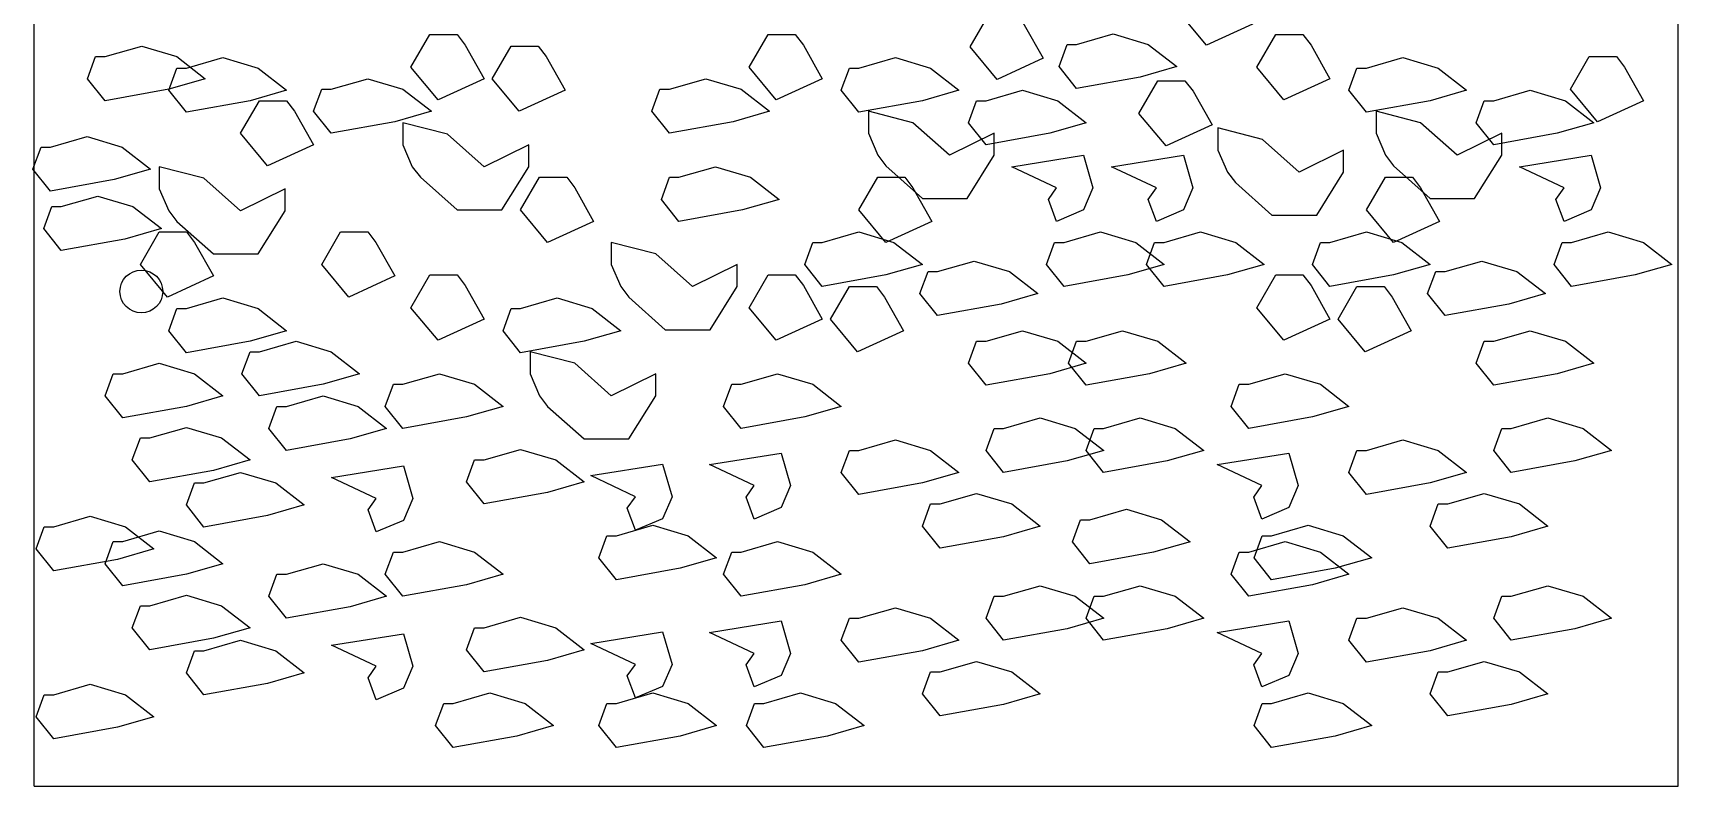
# Model space of a CAD drawing. Header units: metres. Extents: x 119974 to 120330, y -25692 to -25590.
# Drawn here: x 120041.974 to 120042.944, y -25686.235 to -25685.791 of the extents above; entities that cross this region are included whole.
import ezdxf

# ---------------------------------------------------------------- set-up
doc = ezdxf.new("R2010")
doc.units = ezdxf.units.M
doc.header["$MEASUREMENT"] = 0

# ---------------------------------------------------------------- blocks, each defined once
blk = doc.blocks.new('RWH1')
at = {"ltscale": 7}
for p, q in [((-1.3561, 0.5817), (-1.3561, 2.0817)), ((-0.3561, 0.5817), (-0.3561, 2.0817)), ((-1.3561, 0.5817), (-0.3561, 0.5817))]:
    blk.add_line(p, q, dxfattribs=at)
for points in [[(-0.6149, 1.0451), (-0.6429, 1.0323), (-0.6593, 1.0521), (-0.6478, 1.0719), (-0.6313, 1.0719), (-0.6264, 1.0655)], [(-0.7422, 1.0244), (-0.7702, 1.0115), (-0.7867, 1.0314), (-0.7752, 1.0512), (-0.7587, 1.0512), (-0.7538, 1.0448)], [(-1.2906, 1.0318), (-1.2692, 1.0254), (-1.2519, 1.012), (-1.2741, 1.0056), (-1.3128, 0.9986), (-1.3235, 1.012), (-1.3186, 1.0254), (-1.3128, 1.0254)], [(-1.2906, 1.0318), (-1.2692, 1.0254), (-1.2519, 1.012), (-1.2741, 1.0056), (-1.3128, 0.9986), (-1.3235, 1.012), (-1.3186, 1.0254), (-1.3128, 1.0254)], [(-1.0823, 1.012), (-1.1103, 0.9992), (-1.1268, 1.019), (-1.1153, 1.0388), (-1.0988, 1.0388), (-1.0939, 1.0324)], [(-1.0823, 1.012), (-1.1103, 0.9992), (-1.1268, 1.019), (-1.1153, 1.0388), (-1.0988, 1.0388), (-1.0939, 1.0324)], [(-1.033, 1.005), (-1.0609, 0.9922), (-1.0774, 1.012), (-1.0659, 1.0318), (-1.0494, 1.0318), (-1.0445, 1.0254)], [(-1.033, 1.005), (-1.0609, 0.9922), (-1.0774, 1.012), (-1.0659, 1.0318), (-1.0494, 1.0318), (-1.0445, 1.0254)], [(-0.8766, 1.012), (-0.9046, 0.9992), (-0.921, 1.019), (-0.9095, 1.0388), (-0.8931, 1.0388), (-0.8881, 1.0324)], [(-0.8766, 1.012), (-0.9046, 0.9992), (-0.921, 1.019), (-0.9095, 1.0388), (-0.8931, 1.0388), (-0.8881, 1.0324)], [(-0.6997, 1.0392), (-0.6783, 1.0328), (-0.661, 1.0194), (-0.6832, 1.013), (-0.7219, 1.006), (-0.7326, 1.0194), (-0.7277, 1.0328), (-0.7219, 1.0328)], [(-0.5678, 1.012), (-0.5958, 0.9992), (-0.6123, 1.019), (-0.6007, 1.0388), (-0.5843, 1.0388), (-0.5793, 1.0324)], [(-0.5678, 1.012), (-0.5958, 0.9992), (-0.6123, 1.019), (-0.6007, 1.0388), (-0.5843, 1.0388), (-0.5793, 1.0324)], [(-1.2412, 1.0248), (-1.2198, 1.0184), (-1.2025, 1.005), (-1.2247, 0.9986), (-1.2634, 0.9916), (-1.2741, 1.005), (-1.2692, 1.0184), (-1.2634, 1.0184)], [(-1.2412, 1.0248), (-1.2198, 1.0184), (-1.2025, 1.005), (-1.2247, 0.9986), (-1.2634, 0.9916), (-1.2741, 1.005), (-1.2692, 1.0184), (-1.2634, 1.0184)], [(-0.8321, 1.0248), (-0.8108, 1.0184), (-0.7935, 1.005), (-0.8157, 0.9986), (-0.8544, 0.9916), (-0.8651, 1.005), (-0.8601, 1.0184), (-0.8544, 1.0184)], [(-0.8321, 1.0248), (-0.8108, 1.0184), (-0.7935, 1.005), (-0.8157, 0.9986), (-0.8544, 0.9916), (-0.8651, 1.005), (-0.8601, 1.0184), (-0.8544, 1.0184)], [(-0.5234, 1.0248), (-0.502, 1.0184), (-0.4847, 1.005), (-0.5069, 0.9986), (-0.5456, 0.9916), (-0.5563, 1.005), (-0.5514, 1.0184), (-0.5456, 1.0184)], [(-0.5234, 1.0248), (-0.502, 1.0184), (-0.4847, 1.005), (-0.5069, 0.9986), (-0.5456, 0.9916), (-0.5563, 1.005), (-0.5514, 1.0184), (-0.5456, 1.0184)], [(-0.3771, 0.9986), (-0.4051, 0.9858), (-0.4216, 1.0056), (-0.4101, 1.0254), (-0.3936, 1.0254), (-0.3887, 1.019)], [(-0.3771, 0.9986), (-0.4051, 0.9858), (-0.4216, 1.0056), (-0.4101, 1.0254), (-0.3936, 1.0254), (-0.3887, 1.019)], [(-1.1531, 1.012), (-1.1317, 1.0056), (-1.1144, 0.9922), (-1.1367, 0.9858), (-1.1753, 0.9788), (-1.186, 0.9922), (-1.1811, 1.0056), (-1.1753, 1.0056)], [(-1.1531, 1.012), (-1.1317, 1.0056), (-1.1144, 0.9922), (-1.1367, 0.9858), (-1.1753, 0.9788), (-1.186, 0.9922), (-1.1811, 1.0056), (-1.1753, 1.0056)], [(-0.9474, 1.012), (-0.926, 1.0056), (-0.9087, 0.9922), (-0.9309, 0.9858), (-0.9696, 0.9788), (-0.9803, 0.9922), (-0.9754, 1.0056), (-0.9696, 1.0056)], [(-0.9474, 1.012), (-0.926, 1.0056), (-0.9087, 0.9922), (-0.9309, 0.9858), (-0.9696, 0.9788), (-0.9803, 0.9922), (-0.9754, 1.0056), (-0.9696, 1.0056)], [(-0.7548, 1.005), (-0.7334, 0.9986), (-0.7161, 0.9852), (-0.7383, 0.9788), (-0.777, 0.9718), (-0.7877, 0.9852), (-0.7828, 0.9986), (-0.777, 0.9986)], [(-0.7548, 1.005), (-0.7334, 0.9986), (-0.7161, 0.9852), (-0.7383, 0.9788), (-0.777, 0.9718), (-0.7877, 0.9852), (-0.7828, 0.9986), (-0.777, 0.9986)], [(-0.6395, 0.9839), (-0.6675, 0.9711), (-0.684, 0.9909), (-0.6725, 1.0107), (-0.656, 1.0107), (-0.6511, 1.0043)], [(-0.446, 1.005), (-0.4246, 0.9986), (-0.4073, 0.9852), (-0.4296, 0.9788), (-0.4682, 0.9718), (-0.4789, 0.9852), (-0.474, 0.9986), (-0.4682, 0.9986)], [(-0.446, 1.005), (-0.4246, 0.9986), (-0.4073, 0.9852), (-0.4296, 0.9788), (-0.4682, 0.9718), (-0.4789, 0.9852), (-0.474, 0.9986), (-0.4682, 0.9986)], [(-1.186, 0.9718), (-1.214, 0.959), (-1.2305, 0.9788), (-1.219, 0.9986), (-1.2025, 0.9986), (-1.1976, 0.9922)], [(-1.186, 0.9718), (-1.214, 0.959), (-1.2305, 0.9788), (-1.219, 0.9986), (-1.2025, 0.9986), (-1.1976, 0.9922)], [(-0.8379, 0.959), (-0.8157, 0.9392), (-0.7885, 0.9392), (-0.7721, 0.9654), (-0.7721, 0.9788), (-0.7992, 0.9654), (-0.8215, 0.9852), (-0.8486, 0.9922), (-0.8486, 0.9788), (-0.8428, 0.9654)], [(-0.8379, 0.959), (-0.8157, 0.9392), (-0.7885, 0.9392), (-0.7721, 0.9654), (-0.7721, 0.9788), (-0.7992, 0.9654), (-0.8215, 0.9852), (-0.8486, 0.9922), (-0.8486, 0.9788), (-0.8428, 0.9654)], [(-0.5291, 0.959), (-0.5069, 0.9392), (-0.4798, 0.9392), (-0.4633, 0.9654), (-0.4633, 0.9788), (-0.4905, 0.9654), (-0.5127, 0.9852), (-0.5398, 0.9922), (-0.5398, 0.9788), (-0.5341, 0.9654)], [(-0.5291, 0.959), (-0.5069, 0.9392), (-0.4798, 0.9392), (-0.4633, 0.9654), (-0.4633, 0.9788), (-0.4905, 0.9654), (-0.5127, 0.9852), (-0.5398, 0.9922), (-0.5398, 0.9788), (-0.5341, 0.9654)], [(-1.121, 0.952), (-1.0988, 0.9322), (-1.0716, 0.9322), (-1.0552, 0.9584), (-1.0552, 0.9718), (-1.0823, 0.9584), (-1.1046, 0.9782), (-1.1317, 0.9852), (-1.1317, 0.9718), (-1.126, 0.9584)], [(-1.121, 0.952), (-1.0988, 0.9322), (-1.0716, 0.9322), (-1.0552, 0.9584), (-1.0552, 0.9718), (-1.0823, 0.9584), (-1.1046, 0.9782), (-1.1317, 0.9852), (-1.1317, 0.9718), (-1.126, 0.9584)], [(-0.6253, 0.9488), (-0.6031, 0.9289), (-0.5759, 0.9289), (-0.5595, 0.9552), (-0.5595, 0.9686), (-0.5866, 0.9552), (-0.6088, 0.975), (-0.636, 0.982), (-0.636, 0.9686), (-0.6302, 0.9552)], [(-1.3238, 0.9768), (-1.3025, 0.9704), (-1.2852, 0.957), (-1.3074, 0.9506), (-1.3461, 0.9436), (-1.3568, 0.957), (-1.3518, 0.9704), (-1.3461, 0.9704)], [(-0.7342, 0.9252), (-0.7391, 0.9386), (-0.7342, 0.9456), (-0.7614, 0.9584), (-0.7178, 0.9654), (-0.712, 0.9456), (-0.7178, 0.9322)], [(-0.7342, 0.9252), (-0.7391, 0.9386), (-0.7342, 0.9456), (-0.7614, 0.9584), (-0.7178, 0.9654), (-0.712, 0.9456), (-0.7178, 0.9322)], [(-0.6734, 0.9252), (-0.6784, 0.9386), (-0.6734, 0.9456), (-0.7006, 0.9584), (-0.657, 0.9654), (-0.6512, 0.9456), (-0.657, 0.9322)], [(-0.6734, 0.9252), (-0.6784, 0.9386), (-0.6734, 0.9456), (-0.7006, 0.9584), (-0.657, 0.9654), (-0.6512, 0.9456), (-0.657, 0.9322)], [(-0.4254, 0.9252), (-0.4304, 0.9386), (-0.4254, 0.9456), (-0.4526, 0.9584), (-0.409, 0.9654), (-0.4032, 0.9456), (-0.409, 0.9322)], [(-0.4254, 0.9252), (-0.4304, 0.9386), (-0.4254, 0.9456), (-0.4526, 0.9584), (-0.409, 0.9654), (-0.4032, 0.9456), (-0.409, 0.9322)], [(-1.2692, 0.9252), (-1.2469, 0.9054), (-1.2198, 0.9054), (-1.2033, 0.9316), (-1.2033, 0.945), (-1.2305, 0.9316), (-1.2527, 0.9514), (-1.2799, 0.9584), (-1.2799, 0.945), (-1.2741, 0.9316)], [(-1.2692, 0.9252), (-1.2469, 0.9054), (-1.2198, 0.9054), (-1.2033, 0.9316), (-1.2033, 0.945), (-1.2305, 0.9316), (-1.2527, 0.9514), (-1.2799, 0.9584), (-1.2799, 0.945), (-1.2741, 0.9316)], [(-1.0157, 0.9252), (-1.0437, 0.9124), (-1.0601, 0.9322), (-1.0486, 0.952), (-1.0321, 0.952), (-1.0272, 0.9456)], [(-1.0157, 0.9252), (-1.0437, 0.9124), (-1.0601, 0.9322), (-1.0486, 0.952), (-1.0321, 0.952), (-1.0272, 0.9456)], [(-0.9416, 0.9584), (-0.9202, 0.952), (-0.9029, 0.9386), (-0.9251, 0.9322), (-0.9638, 0.9252), (-0.9745, 0.9386), (-0.9696, 0.952), (-0.9638, 0.952)], [(-0.9416, 0.9584), (-0.9202, 0.952), (-0.9029, 0.9386), (-0.9251, 0.9322), (-0.9638, 0.9252), (-0.9745, 0.9386), (-0.9696, 0.952), (-0.9638, 0.952)], [(-0.8099, 0.9252), (-0.8379, 0.9124), (-0.8544, 0.9322), (-0.8428, 0.952), (-0.8264, 0.952), (-0.8215, 0.9456)], [(-0.8099, 0.9252), (-0.8379, 0.9124), (-0.8544, 0.9322), (-0.8428, 0.952), (-0.8264, 0.952), (-0.8215, 0.9456)], [(-0.5012, 0.9252), (-0.5291, 0.9124), (-0.5456, 0.9322), (-0.5341, 0.952), (-0.5176, 0.952), (-0.5127, 0.9456)], [(-0.5012, 0.9252), (-0.5291, 0.9124), (-0.5456, 0.9322), (-0.5341, 0.952), (-0.5176, 0.952), (-0.5127, 0.9456)], [(-1.3173, 0.9406), (-1.2959, 0.9342), (-1.2786, 0.9208), (-1.3008, 0.9144), (-1.3395, 0.9074), (-1.3502, 0.9208), (-1.3452, 0.9342), (-1.3395, 0.9342)], [(-1.2469, 0.892), (-1.2749, 0.8791), (-1.2914, 0.899), (-1.2799, 0.9188), (-1.2634, 0.9188), (-1.2585, 0.9124)], [(-1.2469, 0.892), (-1.2749, 0.8791), (-1.2914, 0.899), (-1.2799, 0.9188), (-1.2634, 0.9188), (-1.2585, 0.9124)], [(-1.1367, 0.892), (-1.1646, 0.8791), (-1.1811, 0.899), (-1.1696, 0.9188), (-1.1531, 0.9188), (-1.1482, 0.9124)], [(-1.1367, 0.892), (-1.1646, 0.8791), (-1.1811, 0.899), (-1.1696, 0.9188), (-1.1531, 0.9188), (-1.1482, 0.9124)], [(-0.9943, 0.8791), (-0.9721, 0.8593), (-0.9449, 0.8593), (-0.9284, 0.8856), (-0.9284, 0.899), (-0.9556, 0.8856), (-0.9778, 0.9054), (-1.005, 0.9124), (-1.005, 0.899), (-0.9992, 0.8856)], [(-0.9943, 0.8791), (-0.9721, 0.8593), (-0.9449, 0.8593), (-0.9284, 0.8856), (-0.9284, 0.899), (-0.9556, 0.8856), (-0.9778, 0.9054), (-1.005, 0.9124), (-1.005, 0.899), (-0.9992, 0.8856)], [(-0.8544, 0.9188), (-0.833, 0.9124), (-0.8157, 0.899), (-0.8379, 0.8926), (-0.8766, 0.8856), (-0.8873, 0.899), (-0.8824, 0.9124), (-0.8766, 0.9124)], [(-0.8544, 0.9188), (-0.833, 0.9124), (-0.8157, 0.899), (-0.8379, 0.8926), (-0.8766, 0.8856), (-0.8873, 0.899), (-0.8824, 0.9124), (-0.8766, 0.9124)], [(-0.7073, 0.9188), (-0.6859, 0.9124), (-0.6686, 0.899), (-0.6908, 0.8926), (-0.7295, 0.8856), (-0.7402, 0.899), (-0.7353, 0.9124), (-0.7295, 0.9124)], [(-0.7073, 0.9188), (-0.6859, 0.9124), (-0.6686, 0.899), (-0.6908, 0.8926), (-0.7295, 0.8856), (-0.7402, 0.899), (-0.7353, 0.9124), (-0.7295, 0.9124)], [(-0.6465, 0.9188), (-0.6251, 0.9124), (-0.6078, 0.899), (-0.6301, 0.8926), (-0.6687, 0.8856), (-0.6794, 0.899), (-0.6745, 0.9124), (-0.6687, 0.9124)], [(-0.6465, 0.9188), (-0.6251, 0.9124), (-0.6078, 0.899), (-0.6301, 0.8926), (-0.6687, 0.8856), (-0.6794, 0.899), (-0.6745, 0.9124), (-0.6687, 0.9124)], [(-0.5456, 0.9188), (-0.5242, 0.9124), (-0.5069, 0.899), (-0.5291, 0.8926), (-0.5678, 0.8856), (-0.5785, 0.899), (-0.5736, 0.9124), (-0.5678, 0.9124)], [(-0.5456, 0.9188), (-0.5242, 0.9124), (-0.5069, 0.899), (-0.5291, 0.8926), (-0.5678, 0.8856), (-0.5785, 0.899), (-0.5736, 0.9124), (-0.5678, 0.9124)], [(-0.3985, 0.9188), (-0.3771, 0.9124), (-0.3598, 0.899), (-0.3821, 0.8926), (-0.4208, 0.8856), (-0.4314, 0.899), (-0.4265, 0.9124), (-0.4208, 0.9124)], [(-0.3985, 0.9188), (-0.3771, 0.9124), (-0.3598, 0.899), (-0.3821, 0.8926), (-0.4208, 0.8856), (-0.4314, 0.899), (-0.4265, 0.9124), (-0.4208, 0.9124)], [(-0.7842, 0.9011), (-0.7628, 0.8947), (-0.7456, 0.8813), (-0.7678, 0.8749), (-0.8065, 0.8679), (-0.8172, 0.8813), (-0.8122, 0.8947), (-0.8065, 0.8947)], [(-0.7842, 0.9011), (-0.7628, 0.8947), (-0.7456, 0.8813), (-0.7678, 0.8749), (-0.8065, 0.8679), (-0.8172, 0.8813), (-0.8122, 0.8947), (-0.8065, 0.8947)], [(-0.4755, 0.9011), (-0.4541, 0.8947), (-0.4368, 0.8813), (-0.459, 0.8749), (-0.4977, 0.8679), (-0.5084, 0.8813), (-0.5034, 0.8947), (-0.4977, 0.8947)], [(-0.4755, 0.9011), (-0.4541, 0.8947), (-0.4368, 0.8813), (-0.459, 0.8749), (-0.4977, 0.8679), (-0.5084, 0.8813), (-0.5034, 0.8947), (-0.4977, 0.8947)], [(-1.0823, 0.8657), (-1.1103, 0.8529), (-1.1268, 0.8727), (-1.1153, 0.8926), (-1.0988, 0.8926), (-1.0939, 0.8861)], [(-1.0823, 0.8657), (-1.1103, 0.8529), (-1.1268, 0.8727), (-1.1153, 0.8926), (-1.0988, 0.8926), (-1.0939, 0.8861)], [(-0.8766, 0.8657), (-0.9046, 0.8529), (-0.921, 0.8727), (-0.9095, 0.8926), (-0.8931, 0.8926), (-0.8881, 0.8861)], [(-0.8766, 0.8657), (-0.9046, 0.8529), (-0.921, 0.8727), (-0.9095, 0.8926), (-0.8931, 0.8926), (-0.8881, 0.8861)], [(-0.5678, 0.8657), (-0.5958, 0.8529), (-0.6123, 0.8727), (-0.6007, 0.8926), (-0.5843, 0.8926), (-0.5793, 0.8861)], [(-0.5678, 0.8657), (-0.5958, 0.8529), (-0.6123, 0.8727), (-0.6007, 0.8926), (-0.5843, 0.8926), (-0.5793, 0.8861)], [(-0.8272, 0.8587), (-0.8552, 0.8459), (-0.8717, 0.8657), (-0.8601, 0.8856), (-0.8437, 0.8856), (-0.8387, 0.8791)], [(-0.8272, 0.8587), (-0.8552, 0.8459), (-0.8717, 0.8657), (-0.8601, 0.8856), (-0.8437, 0.8856), (-0.8387, 0.8791)], [(-0.5184, 0.8587), (-0.5464, 0.8459), (-0.5629, 0.8657), (-0.5514, 0.8856), (-0.5349, 0.8856), (-0.53, 0.8791)], [(-0.5184, 0.8587), (-0.5464, 0.8459), (-0.5629, 0.8657), (-0.5514, 0.8856), (-0.5349, 0.8856), (-0.53, 0.8791)], [(-1.2412, 0.8786), (-1.2198, 0.8722), (-1.2025, 0.8587), (-1.2247, 0.8523), (-1.2634, 0.8453), (-1.2741, 0.8587), (-1.2692, 0.8722), (-1.2634, 0.8722)], [(-1.2412, 0.8786), (-1.2198, 0.8722), (-1.2025, 0.8587), (-1.2247, 0.8523), (-1.2634, 0.8453), (-1.2741, 0.8587), (-1.2692, 0.8722), (-1.2634, 0.8722)], [(-1.0379, 0.8786), (-1.0165, 0.8722), (-0.9992, 0.8587), (-1.0214, 0.8523), (-1.0601, 0.8453), (-1.0708, 0.8587), (-1.0659, 0.8722), (-1.0601, 0.8722)], [(-1.0379, 0.8786), (-1.0165, 0.8722), (-0.9992, 0.8587), (-1.0214, 0.8523), (-1.0601, 0.8453), (-1.0708, 0.8587), (-1.0659, 0.8722), (-1.0601, 0.8722)], [(-1.1967, 0.8523), (-1.1753, 0.8459), (-1.1581, 0.8325), (-1.1803, 0.8261), (-1.219, 0.8191), (-1.2297, 0.8325), (-1.2247, 0.8459), (-1.219, 0.8459)], [(-1.1967, 0.8523), (-1.1753, 0.8459), (-1.1581, 0.8325), (-1.1803, 0.8261), (-1.219, 0.8191), (-1.2297, 0.8325), (-1.2247, 0.8459), (-1.219, 0.8459)], [(-0.7548, 0.8587), (-0.7334, 0.8523), (-0.7161, 0.8389), (-0.7383, 0.8325), (-0.777, 0.8255), (-0.7877, 0.8389), (-0.7828, 0.8523), (-0.777, 0.8523)], [(-0.7548, 0.8587), (-0.7334, 0.8523), (-0.7161, 0.8389), (-0.7383, 0.8325), (-0.777, 0.8255), (-0.7877, 0.8389), (-0.7828, 0.8523), (-0.777, 0.8523)], [(-0.694, 0.8587), (-0.6726, 0.8523), (-0.6553, 0.8389), (-0.6775, 0.8325), (-0.7162, 0.8255), (-0.7269, 0.8389), (-0.722, 0.8523), (-0.7162, 0.8523)], [(-0.694, 0.8587), (-0.6726, 0.8523), (-0.6553, 0.8389), (-0.6775, 0.8325), (-0.7162, 0.8255), (-0.7269, 0.8389), (-0.722, 0.8523), (-0.7162, 0.8523)], [(-0.446, 0.8587), (-0.4246, 0.8523), (-0.4073, 0.8389), (-0.4296, 0.8325), (-0.4682, 0.8255), (-0.4789, 0.8389), (-0.474, 0.8523), (-0.4682, 0.8523)], [(-0.446, 0.8587), (-0.4246, 0.8523), (-0.4073, 0.8389), (-0.4296, 0.8325), (-0.4682, 0.8255), (-0.4789, 0.8389), (-0.474, 0.8523), (-0.4682, 0.8523)], [(-1.0437, 0.8127), (-1.0214, 0.7929), (-0.9943, 0.7929), (-0.9778, 0.8191), (-0.9778, 0.8325), (-1.005, 0.8191), (-1.0272, 0.8389), (-1.0544, 0.8459), (-1.0544, 0.8325), (-1.0486, 0.8191)], [(-1.0437, 0.8127), (-1.0214, 0.7929), (-0.9943, 0.7929), (-0.9778, 0.8191), (-0.9778, 0.8325), (-1.005, 0.8191), (-1.0272, 0.8389), (-1.0544, 0.8459), (-1.0544, 0.8325), (-1.0486, 0.8191)], [(-1.2799, 0.8389), (-1.2585, 0.8325), (-1.2412, 0.8191), (-1.2634, 0.8127), (-1.3021, 0.8057), (-1.3128, 0.8191), (-1.3079, 0.8325), (-1.3021, 0.8325)], [(-1.2799, 0.8389), (-1.2585, 0.8325), (-1.2412, 0.8191), (-1.2634, 0.8127), (-1.3021, 0.8057), (-1.3128, 0.8191), (-1.3079, 0.8325), (-1.3021, 0.8325)], [(-1.1095, 0.8325), (-1.0881, 0.8261), (-1.0708, 0.8127), (-1.093, 0.8063), (-1.1317, 0.7993), (-1.1424, 0.8127), (-1.1375, 0.8261), (-1.1317, 0.8261)], [(-1.1095, 0.8325), (-1.0881, 0.8261), (-1.0708, 0.8127), (-1.093, 0.8063), (-1.1317, 0.7993), (-1.1424, 0.8127), (-1.1375, 0.8261), (-1.1317, 0.8261)], [(-0.9038, 0.8325), (-0.8824, 0.8261), (-0.8651, 0.8127), (-0.8873, 0.8063), (-0.926, 0.7993), (-0.9367, 0.8127), (-0.9317, 0.8261), (-0.926, 0.8261)], [(-0.9038, 0.8325), (-0.8824, 0.8261), (-0.8651, 0.8127), (-0.8873, 0.8063), (-0.926, 0.7993), (-0.9367, 0.8127), (-0.9317, 0.8261), (-0.926, 0.8261)], [(-0.595, 0.8325), (-0.5736, 0.8261), (-0.5563, 0.8127), (-0.5785, 0.8063), (-0.6172, 0.7993), (-0.6279, 0.8127), (-0.623, 0.8261), (-0.6172, 0.8261)], [(-0.595, 0.8325), (-0.5736, 0.8261), (-0.5563, 0.8127), (-0.5785, 0.8063), (-0.6172, 0.7993), (-0.6279, 0.8127), (-0.623, 0.8261), (-0.6172, 0.8261)], [(-1.1803, 0.8191), (-1.1589, 0.8127), (-1.1416, 0.7993), (-1.1638, 0.7929), (-1.2025, 0.7859), (-1.2132, 0.7993), (-1.2083, 0.8127), (-1.2025, 0.8127)], [(-1.1803, 0.8191), (-1.1589, 0.8127), (-1.1416, 0.7993), (-1.1638, 0.7929), (-1.2025, 0.7859), (-1.2132, 0.7993), (-1.2083, 0.8127), (-1.2025, 0.8127)], [(-0.7441, 0.8057), (-0.7227, 0.7993), (-0.7054, 0.7859), (-0.7276, 0.7795), (-0.7663, 0.7725), (-0.777, 0.7859), (-0.7721, 0.7993), (-0.7663, 0.7993)], [(-0.7441, 0.8057), (-0.7227, 0.7993), (-0.7054, 0.7859), (-0.7276, 0.7795), (-0.7663, 0.7725), (-0.777, 0.7859), (-0.7721, 0.7993), (-0.7663, 0.7993)], [(-0.6833, 0.8057), (-0.6619, 0.7993), (-0.6446, 0.7859), (-0.6668, 0.7795), (-0.7055, 0.7725), (-0.7162, 0.7859), (-0.7113, 0.7993), (-0.7055, 0.7993)], [(-0.6833, 0.8057), (-0.6619, 0.7993), (-0.6446, 0.7859), (-0.6668, 0.7795), (-0.7055, 0.7725), (-0.7162, 0.7859), (-0.7113, 0.7993), (-0.7055, 0.7993)], [(-0.4353, 0.8057), (-0.4139, 0.7993), (-0.3966, 0.7859), (-0.4189, 0.7795), (-0.4575, 0.7725), (-0.4682, 0.7859), (-0.4633, 0.7993), (-0.4575, 0.7993)], [(-0.4353, 0.8057), (-0.4139, 0.7993), (-0.3966, 0.7859), (-0.4189, 0.7795), (-0.4575, 0.7725), (-0.4682, 0.7859), (-0.4633, 0.7993), (-0.4575, 0.7993)], [(-1.2634, 0.7999), (-1.242, 0.7935), (-1.2247, 0.7801), (-1.2469, 0.7737), (-1.2856, 0.7667), (-1.2963, 0.7801), (-1.2914, 0.7935), (-1.2856, 0.7935)], [(-1.2634, 0.7999), (-1.242, 0.7935), (-1.2247, 0.7801), (-1.2469, 0.7737), (-1.2856, 0.7667), (-1.2963, 0.7801), (-1.2914, 0.7935), (-1.2856, 0.7935)], [(-0.8321, 0.7923), (-0.8108, 0.7859), (-0.7935, 0.7725), (-0.8157, 0.7661), (-0.8544, 0.7591), (-0.8651, 0.7725), (-0.8601, 0.7859), (-0.8544, 0.7859)], [(-0.8321, 0.7923), (-0.8108, 0.7859), (-0.7935, 0.7725), (-0.8157, 0.7661), (-0.8544, 0.7591), (-0.8651, 0.7725), (-0.8601, 0.7859), (-0.8544, 0.7859)], [(-0.5234, 0.7923), (-0.502, 0.7859), (-0.4847, 0.7725), (-0.5069, 0.7661), (-0.5456, 0.7591), (-0.5563, 0.7725), (-0.5514, 0.7859), (-0.5456, 0.7859)], [(-0.5234, 0.7923), (-0.502, 0.7859), (-0.4847, 0.7725), (-0.5069, 0.7661), (-0.5456, 0.7591), (-0.5563, 0.7725), (-0.5514, 0.7859), (-0.5456, 0.7859)], [(-1.0601, 0.7865), (-1.0387, 0.7801), (-1.0214, 0.7667), (-1.0437, 0.7603), (-1.0823, 0.7533), (-1.093, 0.7667), (-1.0881, 0.7801), (-1.0823, 0.7801)], [(-1.0601, 0.7865), (-1.0387, 0.7801), (-1.0214, 0.7667), (-1.0437, 0.7603), (-1.0823, 0.7533), (-1.093, 0.7667), (-1.0881, 0.7801), (-1.0823, 0.7801)], [(-0.9181, 0.7441), (-0.923, 0.7575), (-0.9181, 0.7645), (-0.9452, 0.7773), (-0.9016, 0.7843), (-0.8959, 0.7645), (-0.9016, 0.7511)], [(-0.9181, 0.7441), (-0.923, 0.7575), (-0.9181, 0.7645), (-0.9452, 0.7773), (-0.9016, 0.7843), (-0.8959, 0.7645), (-0.9016, 0.7511)], [(-0.6093, 0.7441), (-0.6142, 0.7575), (-0.6093, 0.7645), (-0.6365, 0.7773), (-0.5928, 0.7843), (-0.5871, 0.7645), (-0.5928, 0.7511)], [(-0.6093, 0.7441), (-0.6142, 0.7575), (-0.6093, 0.7645), (-0.6365, 0.7773), (-0.5928, 0.7843), (-0.5871, 0.7645), (-0.5928, 0.7511)], [(-1.2305, 0.7725), (-1.2091, 0.7661), (-1.1918, 0.7527), (-1.214, 0.7463), (-1.2527, 0.7393), (-1.2634, 0.7527), (-1.2585, 0.7661), (-1.2527, 0.7661)], [(-1.2305, 0.7725), (-1.2091, 0.7661), (-1.1918, 0.7527), (-1.214, 0.7463), (-1.2527, 0.7393), (-1.2634, 0.7527), (-1.2585, 0.7661), (-1.2527, 0.7661)], [(-1.1479, 0.7363), (-1.1528, 0.7497), (-1.1479, 0.7567), (-1.1751, 0.7695), (-1.1314, 0.7765), (-1.1257, 0.7567), (-1.1314, 0.7433)], [(-1.1479, 0.7363), (-1.1528, 0.7497), (-1.1479, 0.7567), (-1.1751, 0.7695), (-1.1314, 0.7765), (-1.1257, 0.7567), (-1.1314, 0.7433)], [(-0.9902, 0.7373), (-0.9952, 0.7508), (-0.9902, 0.7577), (-1.0174, 0.7706), (-0.9738, 0.7776), (-0.968, 0.7577), (-0.9738, 0.7443)], [(-0.9902, 0.7373), (-0.9952, 0.7508), (-0.9902, 0.7577), (-1.0174, 0.7706), (-0.9738, 0.7776), (-0.968, 0.7577), (-0.9738, 0.7443)], [(-0.7828, 0.7597), (-0.7614, 0.7533), (-0.7441, 0.7399), (-0.7663, 0.7334), (-0.805, 0.7265), (-0.8157, 0.7399), (-0.8108, 0.7533), (-0.805, 0.7533)], [(-0.7828, 0.7597), (-0.7614, 0.7533), (-0.7441, 0.7399), (-0.7663, 0.7334), (-0.805, 0.7265), (-0.8157, 0.7399), (-0.8108, 0.7533), (-0.805, 0.7533)], [(-0.474, 0.7597), (-0.4526, 0.7533), (-0.4353, 0.7399), (-0.4575, 0.7334), (-0.4962, 0.7265), (-0.5069, 0.7399), (-0.502, 0.7533), (-0.4962, 0.7533)], [(-0.474, 0.7597), (-0.4526, 0.7533), (-0.4353, 0.7399), (-0.4575, 0.7334), (-0.4962, 0.7265), (-0.5069, 0.7399), (-0.502, 0.7533), (-0.4962, 0.7533)], [(-1.3219, 0.7458), (-1.3005, 0.7394), (-1.2832, 0.726), (-1.3054, 0.7196), (-1.3441, 0.7126), (-1.3548, 0.726), (-1.3499, 0.7394), (-1.3441, 0.7394)], [(-1.3219, 0.7458), (-1.3005, 0.7394), (-1.2832, 0.726), (-1.3054, 0.7196), (-1.3441, 0.7126), (-1.3548, 0.726), (-1.3499, 0.7394), (-1.3441, 0.7394)], [(-0.6916, 0.7501), (-0.6702, 0.7437), (-0.6529, 0.7303), (-0.6751, 0.7239), (-0.7138, 0.7169), (-0.7245, 0.7303), (-0.7195, 0.7437), (-0.7138, 0.7437)], [(-1.2799, 0.7369), (-1.2585, 0.7304), (-1.2412, 0.717), (-1.2634, 0.7106), (-1.3021, 0.7036), (-1.3128, 0.717), (-1.3079, 0.7304), (-1.3021, 0.7304)], [(-1.2799, 0.7369), (-1.2585, 0.7304), (-1.2412, 0.717), (-1.2634, 0.7106), (-1.3021, 0.7036), (-1.3128, 0.717), (-1.3079, 0.7304), (-1.3021, 0.7304)], [(-0.9796, 0.7404), (-0.9582, 0.734), (-0.9409, 0.7206), (-0.9631, 0.7142), (-1.0018, 0.7072), (-1.0125, 0.7206), (-1.0076, 0.734), (-1.0018, 0.734)], [(-0.5811, 0.7404), (-0.5597, 0.734), (-0.5424, 0.7206), (-0.5647, 0.7142), (-0.6033, 0.7072), (-0.614, 0.7206), (-0.6091, 0.734), (-0.6033, 0.734)], [(-1.1095, 0.7304), (-1.0881, 0.724), (-1.0708, 0.7106), (-1.093, 0.7042), (-1.1317, 0.6972), (-1.1424, 0.7106), (-1.1375, 0.724), (-1.1317, 0.724)], [(-1.1095, 0.7304), (-1.0881, 0.724), (-1.0708, 0.7106), (-1.093, 0.7042), (-1.1317, 0.6972), (-1.1424, 0.7106), (-1.1375, 0.724), (-1.1317, 0.724)], [(-0.9038, 0.7304), (-0.8824, 0.724), (-0.8651, 0.7106), (-0.8873, 0.7042), (-0.926, 0.6972), (-0.9367, 0.7106), (-0.9317, 0.724), (-0.926, 0.724)], [(-0.595, 0.7304), (-0.5736, 0.724), (-0.5563, 0.7106), (-0.5785, 0.7042), (-0.6172, 0.6972), (-0.6279, 0.7106), (-0.623, 0.724), (-0.6172, 0.724)], [(-0.595, 0.7304), (-0.5736, 0.724), (-0.5563, 0.7106), (-0.5785, 0.7042), (-0.6172, 0.6972), (-0.6279, 0.7106), (-0.623, 0.724), (-0.6172, 0.724)], [(-1.1803, 0.717), (-1.1589, 0.7106), (-1.1416, 0.6972), (-1.1638, 0.6908), (-1.2025, 0.6838), (-1.2132, 0.6972), (-1.2083, 0.7106), (-1.2025, 0.7106)], [(-1.1803, 0.717), (-1.1589, 0.7106), (-1.1416, 0.6972), (-1.1638, 0.6908), (-1.2025, 0.6838), (-1.2132, 0.6972), (-1.2083, 0.7106), (-1.2025, 0.7106)], [(-0.7441, 0.7036), (-0.7227, 0.6972), (-0.7054, 0.6838), (-0.7276, 0.6774), (-0.7663, 0.6704), (-0.777, 0.6838), (-0.7721, 0.6972), (-0.7663, 0.6972)], [(-0.7441, 0.7036), (-0.7227, 0.6972), (-0.7054, 0.6838), (-0.7276, 0.6774), (-0.7663, 0.6704), (-0.777, 0.6838), (-0.7721, 0.6972), (-0.7663, 0.6972)], [(-0.6833, 0.7036), (-0.6619, 0.6972), (-0.6446, 0.6838), (-0.6668, 0.6774), (-0.7055, 0.6704), (-0.7162, 0.6838), (-0.7113, 0.6972), (-0.7055, 0.6972)], [(-0.6833, 0.7036), (-0.6619, 0.6972), (-0.6446, 0.6838), (-0.6668, 0.6774), (-0.7055, 0.6704), (-0.7162, 0.6838), (-0.7113, 0.6972), (-0.7055, 0.6972)], [(-0.4353, 0.7036), (-0.4139, 0.6972), (-0.3966, 0.6838), (-0.4189, 0.6774), (-0.4575, 0.6704), (-0.4682, 0.6838), (-0.4633, 0.6972), (-0.4575, 0.6972)], [(-0.4353, 0.7036), (-0.4139, 0.6972), (-0.3966, 0.6838), (-0.4189, 0.6774), (-0.4575, 0.6704), (-0.4682, 0.6838), (-0.4633, 0.6972), (-0.4575, 0.6972)], [(-1.2634, 0.6978), (-1.242, 0.6914), (-1.2247, 0.678), (-1.2469, 0.6716), (-1.2856, 0.6646), (-1.2963, 0.678), (-1.2914, 0.6914), (-1.2856, 0.6914)], [(-1.2634, 0.6978), (-1.242, 0.6914), (-1.2247, 0.678), (-1.2469, 0.6716), (-1.2856, 0.6646), (-1.2963, 0.678), (-1.2914, 0.6914), (-1.2856, 0.6914)], [(-1.0601, 0.6844), (-1.0387, 0.678), (-1.0214, 0.6646), (-1.0437, 0.6582), (-1.0823, 0.6512), (-1.093, 0.6646), (-1.0881, 0.678), (-1.0823, 0.678)], [(-1.0601, 0.6844), (-1.0387, 0.678), (-1.0214, 0.6646), (-1.0437, 0.6582), (-1.0823, 0.6512), (-1.093, 0.6646), (-1.0881, 0.678), (-1.0823, 0.678)], [(-0.9181, 0.642), (-0.923, 0.6554), (-0.9181, 0.6624), (-0.9452, 0.6752), (-0.9016, 0.6822), (-0.8959, 0.6624), (-0.9016, 0.649)], [(-0.9181, 0.642), (-0.923, 0.6554), (-0.9181, 0.6624), (-0.9452, 0.6752), (-0.9016, 0.6822), (-0.8959, 0.6624), (-0.9016, 0.649)], [(-0.8321, 0.6902), (-0.8108, 0.6838), (-0.7935, 0.6704), (-0.8157, 0.664), (-0.8544, 0.657), (-0.8651, 0.6704), (-0.8601, 0.6838), (-0.8544, 0.6838)], [(-0.8321, 0.6902), (-0.8108, 0.6838), (-0.7935, 0.6704), (-0.8157, 0.664), (-0.8544, 0.657), (-0.8651, 0.6704), (-0.8601, 0.6838), (-0.8544, 0.6838)], [(-0.6093, 0.642), (-0.6142, 0.6554), (-0.6093, 0.6624), (-0.6365, 0.6752), (-0.5928, 0.6822), (-0.5871, 0.6624), (-0.5928, 0.649)], [(-0.6093, 0.642), (-0.6142, 0.6554), (-0.6093, 0.6624), (-0.6365, 0.6752), (-0.5928, 0.6822), (-0.5871, 0.6624), (-0.5928, 0.649)], [(-0.5234, 0.6902), (-0.502, 0.6838), (-0.4847, 0.6704), (-0.5069, 0.664), (-0.5456, 0.657), (-0.5563, 0.6704), (-0.5514, 0.6838), (-0.5456, 0.6838)], [(-0.5234, 0.6902), (-0.502, 0.6838), (-0.4847, 0.6704), (-0.5069, 0.664), (-0.5456, 0.657), (-0.5563, 0.6704), (-0.5514, 0.6838), (-0.5456, 0.6838)], [(-1.1479, 0.6342), (-1.1528, 0.6476), (-1.1479, 0.6546), (-1.1751, 0.6674), (-1.1314, 0.6744), (-1.1257, 0.6546), (-1.1314, 0.6412)], [(-1.1479, 0.6342), (-1.1528, 0.6476), (-1.1479, 0.6546), (-1.1751, 0.6674), (-1.1314, 0.6744), (-1.1257, 0.6546), (-1.1314, 0.6412)], [(-0.9902, 0.6353), (-0.9952, 0.6487), (-0.9902, 0.6557), (-1.0174, 0.6685), (-0.9738, 0.6755), (-0.968, 0.6557), (-0.9738, 0.6423)], [(-0.9902, 0.6353), (-0.9952, 0.6487), (-0.9902, 0.6557), (-1.0174, 0.6685), (-0.9738, 0.6755), (-0.968, 0.6557), (-0.9738, 0.6423)], [(-1.2305, 0.6704), (-1.2091, 0.664), (-1.1918, 0.6506), (-1.214, 0.6442), (-1.2527, 0.6372), (-1.2634, 0.6506), (-1.2585, 0.664), (-1.2527, 0.664)], [(-1.2305, 0.6704), (-1.2091, 0.664), (-1.1918, 0.6506), (-1.214, 0.6442), (-1.2527, 0.6372), (-1.2634, 0.6506), (-1.2585, 0.664), (-1.2527, 0.664)], [(-0.7828, 0.6576), (-0.7614, 0.6512), (-0.7441, 0.6378), (-0.7663, 0.6314), (-0.805, 0.6244), (-0.8157, 0.6378), (-0.8108, 0.6512), (-0.805, 0.6512)], [(-0.7828, 0.6576), (-0.7614, 0.6512), (-0.7441, 0.6378), (-0.7663, 0.6314), (-0.805, 0.6244), (-0.8157, 0.6378), (-0.8108, 0.6512), (-0.805, 0.6512)], [(-0.474, 0.6576), (-0.4526, 0.6512), (-0.4353, 0.6378), (-0.4575, 0.6314), (-0.4962, 0.6244), (-0.5069, 0.6378), (-0.502, 0.6512), (-0.4962, 0.6512)], [(-0.474, 0.6576), (-0.4526, 0.6512), (-0.4353, 0.6378), (-0.4575, 0.6314), (-0.4962, 0.6244), (-0.5069, 0.6378), (-0.502, 0.6512), (-0.4962, 0.6512)], [(-1.3219, 0.6437), (-1.3005, 0.6373), (-1.2832, 0.6239), (-1.3054, 0.6175), (-1.3441, 0.6105), (-1.3548, 0.6239), (-1.3499, 0.6373), (-1.3441, 0.6373)], [(-1.3219, 0.6437), (-1.3005, 0.6373), (-1.2832, 0.6239), (-1.3054, 0.6175), (-1.3441, 0.6105), (-1.3548, 0.6239), (-1.3499, 0.6373), (-1.3441, 0.6373)], [(-1.0788, 0.6384), (-1.0574, 0.632), (-1.0402, 0.6185), (-1.0624, 0.6121), (-1.1011, 0.6051), (-1.1118, 0.6185), (-1.1068, 0.632), (-1.1011, 0.632)], [(-0.9796, 0.6384), (-0.9582, 0.632), (-0.9409, 0.6185), (-0.9631, 0.6121), (-1.0018, 0.6051), (-1.0125, 0.6185), (-1.0076, 0.632), (-1.0018, 0.632)], [(-0.8899, 0.6384), (-0.8685, 0.632), (-0.8512, 0.6185), (-0.8734, 0.6121), (-0.9121, 0.6051), (-0.9228, 0.6185), (-0.9179, 0.632), (-0.9121, 0.632)], [(-0.5811, 0.6384), (-0.5597, 0.632), (-0.5424, 0.6185), (-0.5647, 0.6121), (-0.6033, 0.6051), (-0.614, 0.6185), (-0.6091, 0.632), (-0.6033, 0.632)]]:
    blk.add_lwpolyline(points, close=True)
blk.add_circle((-1.2908, 0.8826), 0.013)
blk.add_circle((-1.2908, 0.8826), 0.013)

msp = doc.modelspace()

# ---------------------------------------------------------------- block references
at = {"xscale": 0.9701286320787412, "yscale": 0.9701286320787412, "zscale": 0.9701286320787412}
msp.add_blockref('RWH1', (120043.28984, -25686.79957), dxfattribs=at)

doc.saveas('drawing.dxf')
